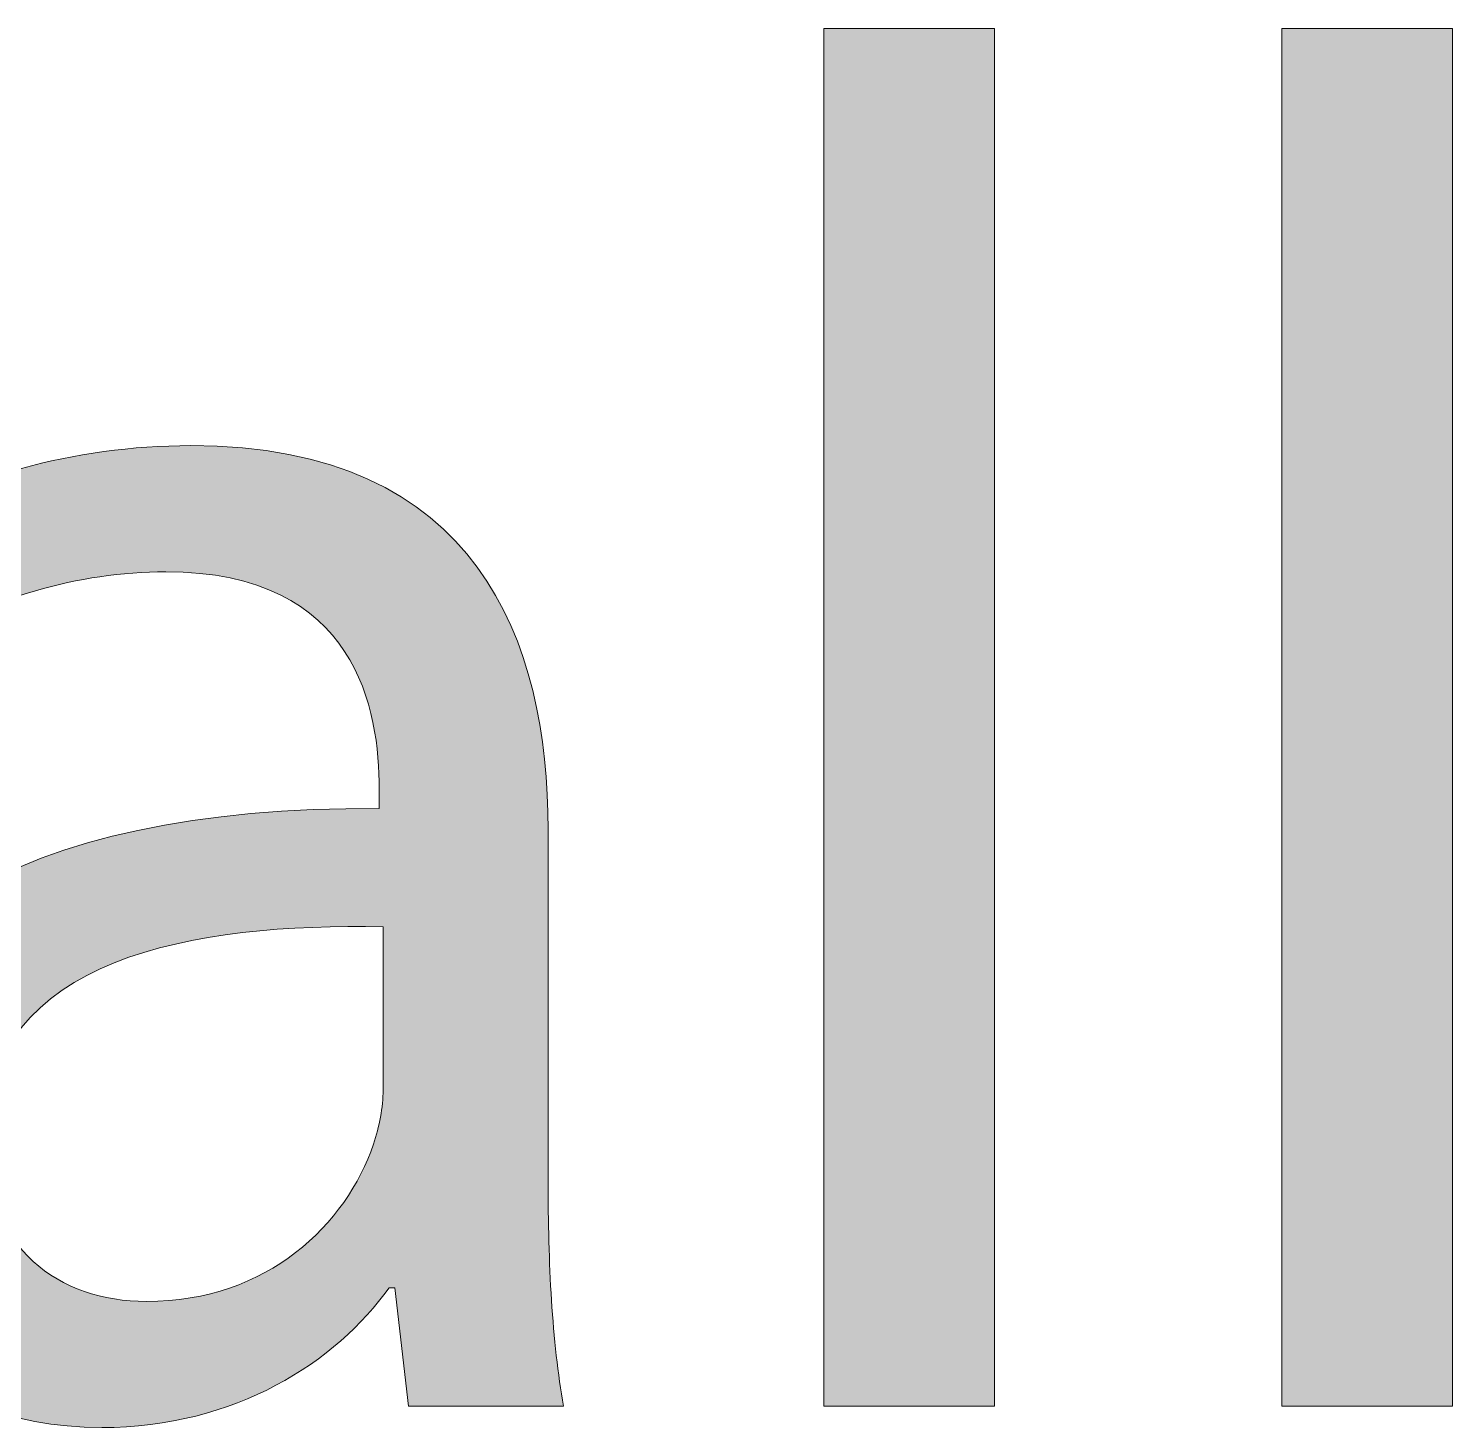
# Model space of a CAD drawing. Header units: inches. Extents: x -195 to 784, y 103 to 204.
# Drawn here: x 421.13 to 443.14, y 145.05 to 166.67 of the extents above; entities that cross this region are included whole.
import ezdxf

# ---------------------------------------------------------------- set-up
doc = ezdxf.new("R2010")
doc.units = ezdxf.units.IN
doc.header["$MEASUREMENT"] = 0
doc.layers.add('Layer 1', color=7, linetype='Continuous')

# ---------------------------------------------------------------- blocks, each defined once
blk = doc.blocks.new('block 12')
at = {"layer": 'Layer 1', "true_color": 0xffffff}
h = blk.add_hatch(color=7, dxfattribs=at)
h.dxf.hatch_style = 2
h.paths.add_polyline_path([(433.419, 166.674), (436.058, 166.674), (436.058, 145.375), (433.419, 145.375)])
h = blk.add_hatch(color=7, dxfattribs=at)
h.dxf.hatch_style = 2
h.paths.add_polyline_path([(440.498, 166.674), (443.138, 166.674), (443.138, 145.375), (440.498, 145.375)])
h = blk.add_hatch(color=7, dxfattribs=at)
h.dxf.hatch_style = 2
edge = h.paths.add_edge_path()
edge.add_spline(control_points=[(426.998, 145.375), (426.998, 145.375), (426.788, 147.205), (426.788, 147.205), (426.788, 147.205), (426.699, 147.205), (426.699, 147.205), (425.888, 146.066), (424.328, 145.045), (422.258, 145.045), (419.318, 145.045), (417.818, 147.115), (417.818, 149.215), (417.818, 152.725), (420.938, 154.645), (426.548, 154.615), (426.548, 154.615), (426.548, 154.915), (426.548, 154.915), (426.548, 156.115), (426.218, 158.275), (423.248, 158.275), (421.898, 158.275), (420.488, 157.855), (419.468, 157.195), (419.468, 157.195), (418.868, 158.935), (418.868, 158.935), (420.068, 159.715), (421.808, 160.225), (423.638, 160.225), (428.078, 160.225), (429.158, 157.195), (429.158, 154.285), (429.158, 154.285), (429.158, 148.855), (429.158, 148.855), (429.158, 147.595), (429.218, 146.365), (429.397, 145.375), (429.397, 145.375), (426.998, 145.375), (426.998, 145.375), (426.998, 145.375), (426.998, 145.375), (426.998, 145.375)], knot_values=[0, 0, 0, 0, 1, 1, 1, 2, 2, 2, 3, 3, 3, 4, 4, 4, 5, 5, 5, 6, 6, 6, 7, 7, 7, 8, 8, 8, 9, 9, 9, 10, 10, 10, 11, 11, 11, 12, 12, 12, 13, 13, 13, 14, 14, 14, 15, 15, 15, 15], degree=3, periodic=1)
edge = h.paths.add_edge_path()
edge.add_spline(control_points=[(426.608, 152.785), (423.728, 152.845), (420.458, 152.335), (420.458, 149.515), (420.458, 147.805), (421.598, 146.995), (422.948, 146.995), (424.838, 146.995), (426.038, 148.194), (426.458, 149.425), (426.548, 149.695), (426.608, 149.995), (426.608, 150.265), (426.608, 150.265), (426.608, 152.785), (426.608, 152.785)], knot_values=[0, 0, 0, 0, 1, 1, 1, 2, 2, 2, 3, 3, 3, 4, 4, 4, 5, 5, 5, 5], degree=3, periodic=1)
at = {"layer": 'Layer 1', "lineweight": 0}
for points in [[(433.419, 166.674), (436.058, 166.674), (436.058, 145.375), (433.419, 145.375), (433.419, 166.674)], [(440.498, 166.674), (443.138, 166.674), (443.138, 145.375), (440.498, 145.375), (440.498, 166.674)]]:
    blk.add_lwpolyline(points, dxfattribs=at)
for points, knots in [([(426.998, 145.375), (426.998, 145.375), (426.788, 147.205), (426.788, 147.205), (426.788, 147.205), (426.699, 147.205), (426.699, 147.205), (425.888, 146.066), (424.328, 145.045), (422.258, 145.045), (419.318, 145.045), (417.818, 147.115), (417.818, 149.215), (417.818, 152.725), (420.938, 154.645), (426.548, 154.615), (426.548, 154.615), (426.548, 154.915), (426.548, 154.915), (426.548, 156.115), (426.218, 158.275), (423.248, 158.275), (421.898, 158.275), (420.488, 157.855), (419.468, 157.195), (419.468, 157.195), (418.868, 158.935), (418.868, 158.935), (420.068, 159.715), (421.808, 160.225), (423.638, 160.225), (428.078, 160.225), (429.158, 157.195), (429.158, 154.285), (429.158, 154.285), (429.158, 148.855), (429.158, 148.855), (429.158, 147.595), (429.218, 146.365), (429.397, 145.375), (429.397, 145.375), (426.998, 145.375), (426.998, 145.375), (426.998, 145.375), (426.998, 145.375), (426.998, 145.375)], [0, 0, 0, 0, 1, 1, 1, 2, 2, 2, 3, 3, 3, 4, 4, 4, 5, 5, 5, 6, 6, 6, 7, 7, 7, 8, 8, 8, 9, 9, 9, 10, 10, 10, 11, 11, 11, 12, 12, 12, 13, 13, 13, 14, 14, 14, 15, 15, 15, 15]), ([(426.608, 152.785), (423.728, 152.845), (420.458, 152.335), (420.458, 149.515), (420.458, 147.805), (421.598, 146.995), (422.948, 146.995), (424.838, 146.995), (426.038, 148.194), (426.458, 149.425), (426.548, 149.695), (426.608, 149.995), (426.608, 150.265), (426.608, 150.265), (426.608, 152.785), (426.608, 152.785)], [0, 0, 0, 0, 1, 1, 1, 2, 2, 2, 3, 3, 3, 4, 4, 4, 5, 5, 5, 5])]:
    blk.add_open_spline(points, degree=3, knots=knots, dxfattribs=at)
blk = doc.blocks.new('block 11')
at = {"layer": 'Layer 1'}
blk.add_blockref('block 12', (0, 0), dxfattribs=at)
blk = doc.blocks.new('block 5')
at = {"layer": 'Layer 1'}
blk.add_blockref('block 11', (0, 0), dxfattribs=at)

msp = doc.modelspace()

# ---------------------------------------------------------------- block references
at = {"layer": 'Layer 1'}
msp.add_blockref('block 5', (0, 0), dxfattribs=at)

doc.saveas('drawing.dxf')
